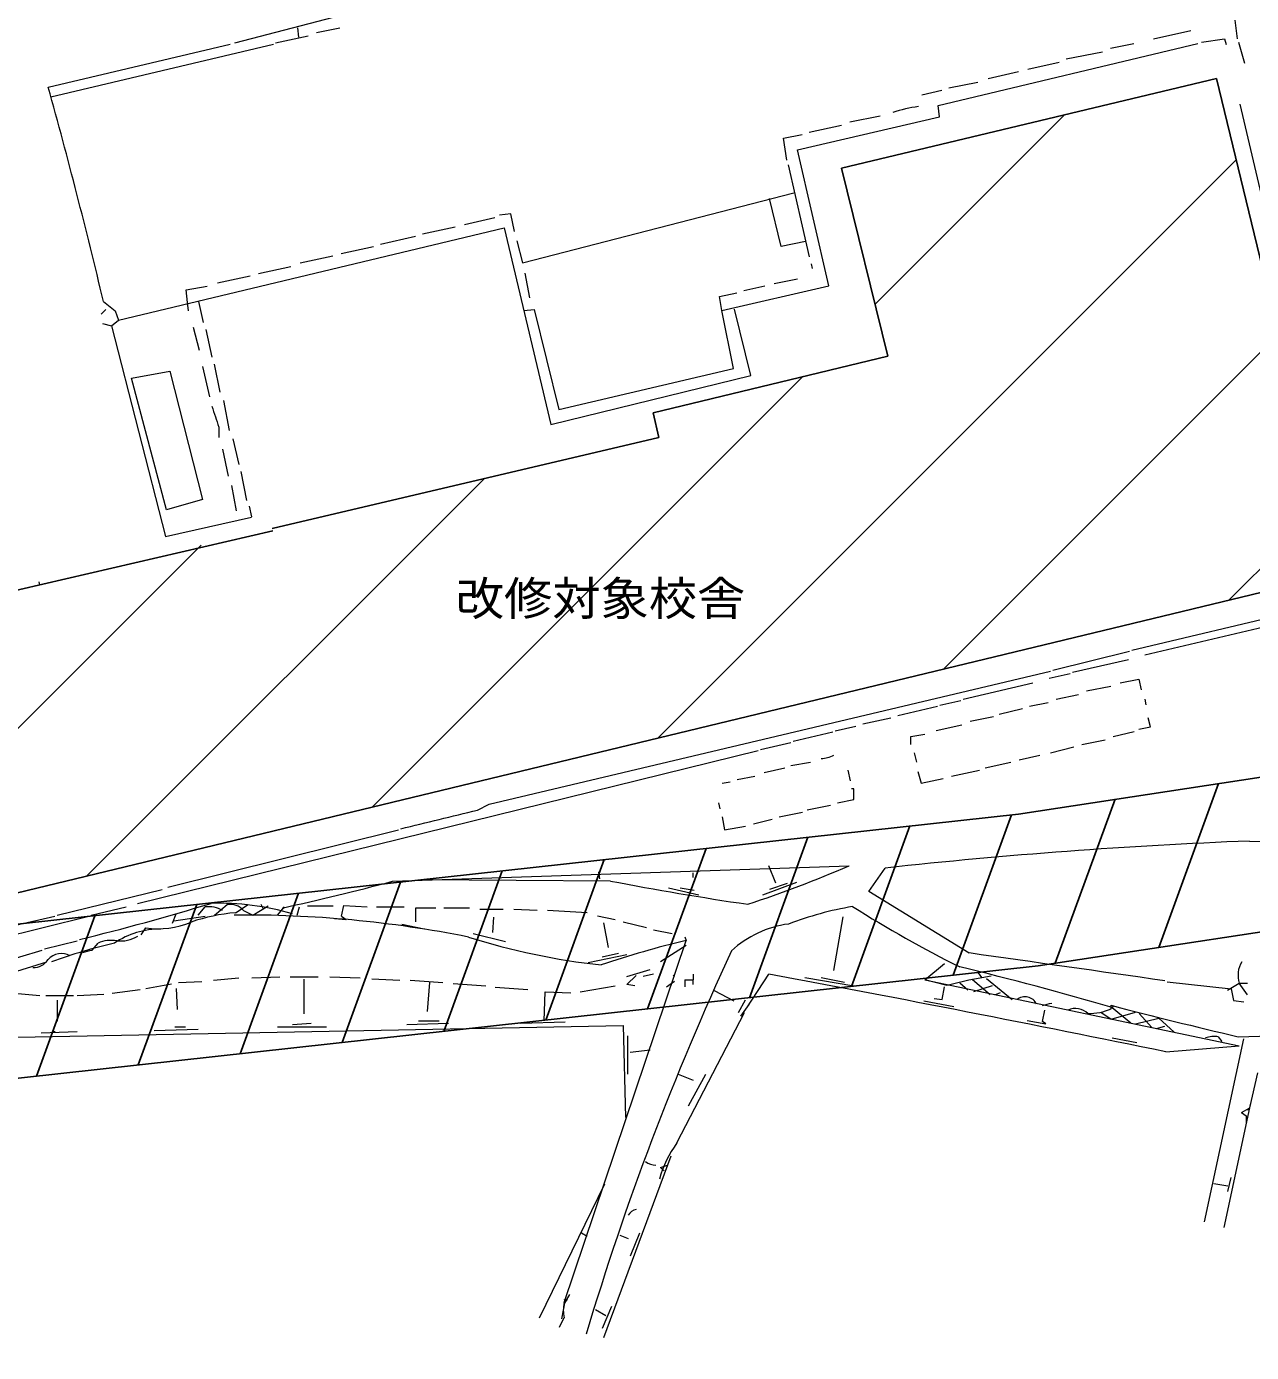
# Model space of a CAD drawing. Units: millimetres, scale not verified. Extents: x -138500 to 298458, y -156265 to 95200.
# Drawn here: x -44253 to -4257, y -50771 to -7477 of the extents above; entities that cross this region are included whole.
import ezdxf
from ezdxf.enums import TextEntityAlignment as Align

# ---------------------------------------------------------------- set-up
doc = ezdxf.new("R2010")
doc.units = ezdxf.units.MM
doc.header["$LTSCALE"] = 500
for name, color, linetype, lineweight in [('0-5_中線１', 2, 'Continuous', 25), ('0-6_中線２', 6, 'Continuous', 25), ('0-8_極細点線', 4, 'Continuous', 9), ('0-E_ﾊｯﾁﾝｸﾞ', 7, 'Continuous', 18)]:
    doc.layers.add(name, color=color, linetype=linetype, lineweight=lineweight)
doc.styles.add('ＭＳ ゴシック', font='')
doc.styles.get('ＭＳ ゴシック').set_extended_font_data('MS Gothic')

msp = doc.modelspace()

# ---------------------------------------------------------------- linework, layer by layer
at = {"layer": '0-5_中線１'}
for p, q in [((-17638.9, -12105.7), (-5398.8, -9170.6)), ((-5398.8, -9170.6), (-3721.6, -16088.9)), ((-16129.3, -18243.5), (-17638.9, -12105.7)), ((-23792.8, -20093.5), (-16129.3, -18243.5)), ((-23792.8, -20093.5), (-23602.3, -20891.8)), ((-36228.2, -23863.6), (-23602.3, -20891.8)), ((-36208.6, -23946.8), (-47486.5, -26556.9)), ((-2156.9, -25516.5), (-57603.6, -38921))]:
    msp.add_line(p, q, dxfattribs=at)
at = {"layer": '0-6_中線２'}
for p, q in [((-7281.9, -37549.7), (-5333.2, -32195.6)), ((-10661.6, -38064), (-8712.9, -32709.9)), ((-13996.3, -38454.6), (-12089.1, -33214.4)), ((-17322.1, -38820.7), (-15414.9, -33580.5)), ((-20647.9, -39186.9), (-18740.7, -33946.7)), ((-23973.7, -39553.1), (-22066.5, -34312.9)), ((-30625.3, -40285.4), (-28718.1, -35045.2)), ((-27299.5, -39919.2), (-25392.3, -34679)), ((-33951.1, -40651.5), (-32043.9, -35411.3)), ((-37276.9, -41017.7), (-35369.7, -35777.5)), ((-40602.8, -41383.8), (-38695.5, -36143.6)), ((-43928.6, -41750), (-42021.3, -36509.8))]:
    msp.add_line(p, q, dxfattribs=at)
for points in [[(-58267, -43978.6), (-50305.3, -37421.8), (-11868, -33190.1), (22755.7, -27921.2), (41572.9, -31233.1), (67032.5, -19001.9)], [(-72162.1, -36819.2), (-58649.3, -50770.7), (-48277, -42228.7), (-11218, -38148.7), (22696.9, -32987.7), (42289.2, -36436), (69197.7, -23508.8)]]:
    msp.add_lwpolyline(points, dxfattribs=at)
at = {"layer": '0-8_極細点線'}
for p, q in [((-4715.3, -7877.5), (-4791.7, -7269.2)), ((-36118.5, -8011.4), (-35054.1, -7782.6)), ((-35358.3, -7820.8), (-35396.5, -7516.7)), ((-34788.1, -7668.4), (-34027.8, -7515.9)), ((-7452.5, -7879.2), (-6236.2, -7612.3)), ((-43544.1, -9456.6), (-37601.2, -8050.4)), ((-43455.5, -9776.8), (-36194.5, -8049.5)), ((-8859.1, -8184.3), (-8098.8, -8031.7)), ((-4677.2, -7991.5), (-4486.7, -8675.7)), ((-11558, -8870.3), (-10531.6, -8641.5)), ((-10303.6, -8527.3), (-9125.2, -8298.5)), ((-12850.4, -9175.3), (-11862.1, -8946.5)), ((-14142.8, -9480.2), (-13192.5, -9289.5)), ((-15017.1, -9708.9), (-14370.9, -9556.4)), ((-19084, -11498.3), (-14446.3, -10430.9)), ((-18704.1, -10927.8), (-17639.8, -10699)), ((-17373.7, -10584.8), (-16385.4, -10394.1)), ((-18054.7, -15945.8), (-19084, -11498.3)), ((-19387.8, -11992.8), (-18701.6, -14995.8)), ((-28054, -15191.8), (-19197.1, -12905.1)), ((-19614.3, -14654.3), (-19995.4, -13095.7)), ((-29955.7, -13938.4), (-28967.4, -13709.7)), ((-31324.2, -14243.5), (-30259.8, -14014.6)), ((-33985.1, -14891.4), (-32920.7, -14662.7)), ((-32692.7, -14586.5), (-31552.3, -14319.6)), ((-28244.6, -14469.6), (-28054, -15191.8)), ((-18815.9, -14501.6), (-19614.3, -14654.3)), ((-35315.6, -15196.4), (-34251.2, -14967.6)), ((-36684, -15539.5), (-35619.6, -15310.7)), ((-27977.8, -15533.9), (-27825.2, -16332.3)), ((-18587.3, -15375.9), (-18625.4, -15223.9)), ((-39040.9, -16073.2), (-38356.6, -15958.7)), ((-38014.5, -15844.4), (-36950.1, -15615.7)), ((-21551.9, -16746.5), (-18054.7, -15945.8)), ((-20829.9, -16099.7), (-20145.7, -15947.2)), ((-19841.6, -15870.9), (-19081.3, -15718.4)), ((-39002.5, -16491.4), (-39040.9, -16073.2)), ((-41815.6, -16873.4), (-41663.7, -16721.2)), ((-41739.9, -16455.1), (-41359.6, -16759)), ((-41359.6, -16759), (-41245.3, -17063.1)), ((-38964.4, -16757.5), (-39002.5, -16491.4)), ((-38469.9, -17137.3), (-38622.4, -16453.1)), ((-28015, -16750.6), (-27672.9, -16712.3)), ((-27672.9, -16712.3), (-26872.4, -19981.4)), ((-21170.5, -18647.1), (-21551.9, -16746.5)), ((-41473.2, -17253.3), (-39720.1, -24133.6)), ((-38811.9, -17289.7), (-38621.4, -18049.9)), ((-38393.6, -17365.5), (-38203.1, -18277.7)), ((-38506.9, -18582.1), (-38278.2, -19570.4)), ((-38126.8, -18505.8), (-37936.1, -19418.2)), ((-26872.4, -19981.4), (-21170.5, -18647.1)), ((-37822, -19684.2), (-37631.3, -20672.5)), ((-37973.5, -20558.7), (-37973.3, -20900.9)), ((-37517, -20938.6), (-37326.4, -21774.9)), ((-37858.9, -21281), (-37668.3, -22155.3)), ((-37059.5, -22953.3), (-37250.2, -22003)), ((-37401.4, -23295.7), (-37554, -22459.4)), ((-36983.3, -23143.4), (-36907, -23485.5)), ((-39720.1, -24133.6), (-36904, -23498.9)), ((-43855, -25613.8), (-43830.7, -25710.8)), ((-7744.1, -27991.2), (-3030.3, -26885.7)), ((-10747.1, -28487.3), (-8238.3, -27877.5)), ((-29145.3, -32871.2), (-10823.2, -28525.4)), ((-10100.9, -28563), (-8276.2, -28143.6)), ((-13674, -29439.7), (-11393.2, -28906)), ((-10861.1, -28753.5), (-10176.8, -28601)), ((-10632.5, -29437.7), (-9910.3, -29285.2)), ((-9644.2, -29171), (-8845.9, -29018.4)), ((-7743.1, -29435.9), (-7705, -29626)), ((-15802.7, -29973.3), (-14510.3, -29668.3)), ((-14434.2, -29630.2), (-13750, -29477.8)), ((-12495.1, -29933.2), (-11734.8, -29742.6)), ((-11506.8, -29666.4), (-10898.5, -29552)), ((-16943.1, -30240.2), (-16030.7, -30049.5)), ((-14547.8, -30466.7), (-13711.5, -30276.2)), ((-13445.4, -30161.9), (-12685.1, -30009.4)), ((-7552.5, -30348.2), (-7628.7, -30044.1)), ((-19223.8, -30811.9), (-17931.4, -30506.9)), ((-17855.4, -30468.8), (-17171.1, -30316.3)), ((-8768.9, -30653.2), (-8084.6, -30500.6)), ((-7932.6, -30424.5), (-7552.5, -30348.2)), ((-40624.9, -36110), (-20364.2, -31116.7)), ((-20288.1, -31078.7), (-19299.8, -30849.9)), ((-10821.5, -31186.7), (-10061.2, -30996.2)), ((-9795.2, -30919.9), (-9034.9, -30767.4)), ((-19299.3, -31610.3), (-18653.1, -31495.9)), ((-15269.7, -31189.5), (-15193.4, -31493.6)), ((-12950.2, -31682.3), (-12113.9, -31491.7)), ((-11847.9, -31415.5), (-11163.6, -31263)), ((-21047.9, -32067.6), (-20477.7, -31953.2)), ((-20173.6, -31839), (-19489.5, -31686.5)), ((-17436.4, -31761.2), (-17360.1, -32103.3)), ((-15155.2, -31797.8), (-15040.9, -32177.9)), ((-15040.9, -32177.9), (-14318.7, -32025.4)), ((-14052.6, -31949.1), (-13140.3, -31758.5)), ((-21542.1, -32182), (-21276, -32143.8)), ((-17245.9, -32369.4), (-17321.9, -32369.4)), ((-29525.4, -33061.5), (-29145.3, -32871.2)), ((-21655.7, -32828.4), (-21617.6, -33018.4)), ((-18766.1, -33054.7), (-18005.9, -32902.1)), ((-17777.9, -32826), (-17245.7, -32711.5)), ((-21541.4, -33284.5), (-21465.1, -33702.7)), ((-19678.5, -33283.4), (-18918.2, -33130.8)), ((-39636.8, -35577.1), (-32110.3, -33709.4)), ((-21465.1, -33702.7), (-20780.8, -33588.2)), ((-20514.7, -33512), (-19906.6, -33359.5)), ((-32299.4, -35382.3), (-17396.4, -34878.7)), ((-19791.2, -35450.5), (-20019.7, -34880.3)), ((-16749.5, -35714.7), (-16217.7, -34954)), ((-25189.9, -35377.9), (-31348.9, -35343.7)), ((-25532, -35302.1), (-25570.2, -35074)), ((-22490.6, -35262.1), (-22490.7, -35110)), ((-20209.2, -35830.9), (-19106.8, -35412)), ((-19981.1, -35640.7), (-19411, -35450.3)), ((-43248, -36491.8), (-39826.8, -35653.3)), ((-23288.8, -35604.8), (-22300.2, -35832.2)), ((-22908.6, -35604.5), (-22452.3, -35680.3)), ((-13478.7, -37727.6), (-16749.5, -35714.7)), ((-42145.4, -36491.1), (-41005, -36224.3)), ((-38647.7, -36488.9), (-38419.8, -36222.7)), ((-38115.5, -36488.6), (-37697.5, -36146.2)), ((-37431.2, -36412.1), (-37013.2, -36145.7)), ((-37165.1, -36335.9), (-36860.8, -36487.8)), ((-36860.8, -36487.8), (-36366.8, -36183.3)), ((-36518.8, -36297.5), (-36594.9, -36145.5)), ((-36062.4, -36487.3), (-35834.6, -36221)), ((-35416.1, -36486.9), (-35340.3, -36220.7)), ((-35074.1, -36182.5), (-34237.7, -36182)), ((-33971.4, -36524), (-33895.6, -36181.8)), ((-33895.6, -36181.8), (-33135.2, -36219.3)), ((-32831.1, -36219.1), (-31918.6, -36218.5)), ((-31538.3, -36256.3), (-30892, -36255.9)), ((-31538.1, -36712.5), (-31538.3, -36256.3)), ((-30625.9, -36255.7), (-29789.5, -36255.2)), ((-29447.4, -36293), (-28687, -36292.5)), ((-28344.8, -36292.3), (-27584.4, -36329.8)), ((-27242.2, -36329.7), (-25949.6, -36404.8)), ((-49481.9, -38320.7), (-42221.4, -36529.2)), ((-44996.6, -36911.1), (-43324, -36529.9)), ((-39483.9, -36755.6), (-39370.1, -36451.4)), ((-39446, -36679.5), (-38419.6, -36526.8)), ((-34199.5, -36600.1), (-33819.3, -36637.9)), ((-33971.4, -36524), (-33819.3, -36637.9)), ((-31994.3, -36788.9), (-31271.8, -36940.5)), ((-29028.6, -37053.2), (-28990.9, -36558.8)), ((-25607.4, -36518.7), (-25037, -36632.4)), ((-25417.1, -36746.7), (-25264.5, -37545)), ((-24770.8, -36708.3), (-24010.4, -36897.8)), ((-17888.5, -38300.7), (-17585.3, -36551.7)), ((-40510.2, -37136.4), (-40358.3, -36908.2)), ((-29675, -37091.5), (-28610.2, -37357)), ((-23782.2, -36973.8), (-23173.8, -37087.4)), ((-22755.5, -37201.2), (-22717.4, -37315.2)), ((-49405.2, -39309.1), (-43741.5, -37632.7)), ((-43665.4, -37594.6), (-42601.1, -37327.8)), ((-42106.7, -37631.7), (-41916.7, -37403.4)), ((-26701.8, -49141.5), (-22717.4, -37315.2)), ((-23553.4, -38000.1), (-22717.4, -37467.3)), ((-45527.7, -38622.3), (-43589.2, -38012.8)), ((-25910.5, -38039.6), (-24656.1, -37772.7)), ((-25454.4, -37849.3), (-24922.3, -37734.9)), ((-14922.8, -38602.9), (-14276.8, -38070.3)), ((-36897.5, -38540.9), (-35985.1, -38502.2)), ((-35643, -38502), (-34730.5, -38501.4)), ((-34350.4, -38501.2), (-33361.8, -38538.6)), ((-24655.7, -38495), (-23895.4, -38266.4)), ((-24655.4, -38761.2), (-24351.5, -38456.8)), ((-23781.2, -38418.5), (-24123.4, -38494.7)), ((-23134.9, -38456.1), (-23096.8, -38494.1)), ((-22488.6, -38417.6), (-22488.4, -38607.7)), ((-20739, -39519.1), (-20017.4, -38416.1)), ((-18838.7, -38529.4), (-17241.9, -38794.5)), ((-18306.5, -38529), (-17546.1, -38680.6)), ((-13060, -38525.7), (-13174.1, -38373.7)), ((-41459.5, -39037.9), (-40547.1, -38923.3)), ((-40357.1, -38885.1), (-39520.7, -38732.5)), ((-39368.5, -38884.6), (-39330.1, -39568.8)), ((-39292.6, -38694.4), (-38532.3, -38655.9)), ((-38152.1, -38617.6), (-37315.8, -38541.1)), ((-35186, -39718.3), (-35186.7, -38577.8)), ((-32981.6, -38576.3), (-32069.1, -38613.8)), ((-31727, -38613.6), (-30662.5, -38689)), ((-31156.1, -39639.7), (-31080.6, -38689.2)), ((-30320.2, -38726.7), (-29255.6, -38802.1)), ((-28951.5, -38839.9), (-27886.9, -38915.3)), ((-26176, -38990.2), (-25035.6, -38799.4)), ((-24389.3, -38799), (-24655.4, -38761.2)), ((-23362.7, -38836.4), (-23096.8, -38646.2)), ((-22754.6, -38607.9), (-22488.4, -38607.7)), ((-22754.6, -38607.9), (-22754.4, -38836)), ((-22488.4, -38759.8), (-22488.4, -38607.7)), ((-21803.9, -38949.5), (-21157.4, -39291.2)), ((-14922.8, -38602.9), (-4656.5, -40763.5)), ((-14200.3, -38792.6), (-14922.8, -38602.9)), ((-14352.1, -39248.9), (-14276.3, -38830.7)), ((-13515.9, -38944.2), (-13782.2, -38716.3)), ((-12793.5, -39095.9), (-13364, -38602)), ((-13325.8, -38982.2), (-12717.7, -38791.6)), ((-12907.9, -38563.7), (-12071, -39247.4)), ((-7014.9, -38674), (-4923.7, -38900.8)), ((-5037.8, -38938.9), (-4657.7, -38710.5)), ((-4923.7, -38900.8), (-4847.5, -39280.9)), ((-4657.7, -38710.5), (-4391.6, -38710.3)), ((-4391.4, -39090.5), (-4657.7, -38710.5)), ((-44653, -39040), (-43816.6, -39115.5)), ((-43626.5, -39115.4), (-42714, -39114.8)), ((-43245.8, -39951.5), (-43246.2, -39267.2)), ((-42600, -39114.7), (-41725.6, -39076.1)), ((-21005.1, -39671.3), (-20777.3, -39252.9)), ((-14960.3, -39287.3), (-13971.8, -39476.8)), ((-14618.2, -39211), (-14352.1, -39248.9)), ((-12641.4, -39095.7), (-12451.3, -39019.6)), ((-4847.5, -39280.9), (-4505.3, -39318.7)), ((-23017.3, -43930.7), (-20815, -39671.2)), ((-20929, -39785.3), (-20663, -39405)), ((-11082.1, -39969.2), (-11006.3, -39588.9)), ((-9181.3, -39663.8), (-8839.1, -39891.7)), ((-8839.2, -39549.5), (-8839.3, -39435.5)), ((-8839.3, -39511.5), (-8763.2, -39473.4)), ((-8839.1, -39891.7), (-8040.7, -39663.1)), ((-8801.3, -39511.5), (-8192.7, -40005.4)), ((-7508.2, -40157), (-7926.7, -39701)), ((-40090, -40253.7), (-38645.4, -40214.7)), ((-39405.7, -40139.2), (-39063.6, -40139)), ((-36060.1, -40137.1), (-34463.4, -40136)), ((-35565.9, -40060.7), (-34957.7, -40022.3)), ((-31840.1, -40058.4), (-30471.5, -40019.5)), ((-31460, -39944), (-30775.7, -39943.6)), ((-28114.4, -40018), (-26669.7, -39979.1)), ((-11576.3, -39931.5), (-10967.9, -40045.2)), ((-10967.9, -40045.2), (-11082.1, -39969.2)), ((-8040.5, -40043.3), (-7280.3, -39852.7)), ((-7356.1, -40194.9), (-7090, -40118.8)), ((-7280.3, -39852.7), (-6785.7, -40308.6)), ((-4694.7, -40459.4), (8269.4, -40071)), ((-43777.7, -40332.1), (-42599.3, -40293.3)), ((-43397.6, -40293.7), (-43321.6, -40293.7)), ((-24615.5, -41688.6), (-24616.3, -40434)), ((-8800.6, -40500), (-8002.2, -40651.6)), ((-5793.4, -46505), (-4504.5, -40535.3)), ((-5341, -40459.8), (-5226.8, -40611.8)), ((-24540, -40966.2), (-23893.7, -40889.7)), ((-7051.4, -40955.1), (-4656.5, -40763.5)), ((-22980.8, -41687.6), (-22486.4, -41877.3)), ((-22637.9, -42713.8), (-22068.3, -41687)), ((-4313, -42778.3), (-4047.6, -41637.5)), ((-5146.9, -46694.7), (-4275.1, -42626.2)), ((-4579, -42930.5), (-4313, -42778.3)), ((-4389, -42854.4), (-4313, -42778.3)), ((-25408.5, -50281.2), (-23207.2, -44349)), ((-23549.2, -44729.4), (-23321.1, -44653.2)), ((-23549.2, -44729.4), (-23435, -44843.4)), ((-27499.9, -49636.3), (-25373.7, -45262.8)), ((-5490, -45250.2), (-5033.6, -45326)), ((-5033.6, -45516.1), (-4919.8, -45059.8)), ((-26133, -46860.1), (-25942.8, -46974)), ((-24878.4, -46935.3), (-24612.2, -47049.2)), ((-24535.8, -47619.4), (-24232.1, -46858.9)), ((-26701.8, -49179.6), (-26512, -48875.3)), ((-26702, -49027.5), (-26664, -49103.5)), ((-26663.8, -49141.5), (-26587.9, -49027.4)), ((-25446.7, -49977.2), (-25143.1, -49254.5)), ((-25675.3, -49369), (-25333, -49558.9))]:
    msp.add_line(p, q, dxfattribs=at)
for points in [[(-37449.1, -8012.3), (-9206, -656.8), (-9472.9, 521.6), (-4759.4, 1741.1)], [(-8162.3, -27839.4), (-2840.6, -26581.4), (-2230.9, -28710.1), (20690.7, -22954.8), (18593.8, -13717.6), (16883.1, -13984.8), (15358.3, -7522.6)], [(-14446.3, -10430.9), (-14484.6, -10050.7), (-6007.8, -8030.4)], [(-5893.8, -7992.3), (-5133.4, -7877.8), (-5088.8, -8067.9)], [(-4632.3, -10015.1), (-3341.8, -15518.4), (5363.1, -13421.8), (5248.9, -13079.7)], [(-19426, -11840.7), (-19540.4, -11118.5), (-18932.2, -11004)], [(-28320.8, -14165.5), (-28435.2, -13595.3), (-28815.4, -13633.5)], [(-41245.3, -17063.1), (-28663, -14051.7), (-27138.2, -20475.8), (-20600, -18874.9), (-21133.7, -16708.2)], [(-21551.9, -16746.5), (-21628.1, -16290.3), (-21058, -16175.9)], [(-41777.4, -17177.5), (-41473.2, -17253.3), (-41245.3, -17063.1)], [(-8541.8, -28904.2), (-7933.6, -28789.7), (-7857.4, -29131.9)], [(-15383.9, -30923.5), (-15384.1, -30657.3), (-14927.8, -30581)], [(-27354, -39941.5), (-27316.6, -38991), (-26480.2, -39028.5)], [(-49062.2, -40563.5), (-24768.7, -40091.9), (-24690.7, -43095.3)], [(-4579, -42930.5), (-4426.9, -43044.4), (-4426.7, -43272.5)], [(-26777.6, -49673.8), (-26664, -49103.5), (-26587.9, -49027.4)]]:
    msp.add_lwpolyline(points, dxfattribs=at)
msp.add_lwpolyline([(-39571.4, -18734.8), (-38504.2, -22916.2), (-39682.6, -23259.1), (-40825.8, -18963.8)], close=True, dxfattribs=at)
for centre, radius, start, end in [((-230994.5, -61512.5), 194544.2, 13.39159, 15.52023), ((-14370.5, -15355), 5320.5, 98.21782, 107.4648), ((124849.2, 34219.2), 171790, 198.35373, 198.59433), ((-18363.3, -30368.6), 1014.3, 272.95041, 297.62686), ((-102802.3, -32585.4), 85556.8, 359.91553, 0.14467), ((-183068.7, 593132), 644743.3, 283.54773, 283.77718), ((-3517.6, -14047.3), 20040.7, 267.70963, 284.38103), ((2324.2, -204403.6), 170461.1, 92.23331, 96.24469), ((-33354.8, 2134.2), 40306.7, 288.29337, 293.32364), ((-52437.5, 39692.1), 77728.5, 282.27625, 285.01572), ((-5570.4, 67154.5), 104392.5, 259.16743, 261.66499), ((-63801, 48473.6), 88363.1, 283.93253, 286.82137), ((-38305.3, -37135.5), 920, 60.30183, 97.15137), ((-37966.9, -44626.9), 8522.5, 73.6525, 91.76689), ((-37602.1, -36720.2), 581.9, 41.32512, 99.43324), ((-15333.2, -47444.3), 11402.7, 99.8376, 110.74466), ((3597.7, -3301.6), 38972.4, 237.60576, 243.51512), ((-39960.9, -34143.1), 2793.5, 261.82092, 292.85884), ((-36909.5, -42454), 6064.4, 94.93472, 108.91827), ((-37113.1, -73754), 37267.5, 78.72543, 90.54732), ((-18916.9, -40167.4), 3417, 97.65561, 132.70717), ((-39881.3, -39645.4), 2699.6, 89.63403, 123.83702), ((-41175.8, -36310.9), 1024.8, 262.56439, 302.56566), ((-23157.4, -16207.8), 22031.6, 252.37877, 263.9166), ((-36420.8, -57876.7), 21066.7, 103.62779, 109.45393), ((-60140.7, 33675.4), 73552.2, 283.94867, 284.19287), ((-41478.6, -38431), 1117.1, 81.23843, 113.08971), ((62945, -76733.4), 92807.3, 155.0988, 163.36656), ((-14409.7, -71338.7), 35023.1, 103.72179, 108.44762), ((-44020.3, -37658.2), 545.5, 267.37059, 329.29723), ((-43116.9, -38340.4), 592.9, 60.93472, 137.08687), ((-236504.3, -1628860.4), 1606687.6, 81.79088, 82.02097), ((-3847.9, -38454.3), 849.4, 148.91383, 197.55881), ((-150412.9, -738673.1), 712294.2, 78.38895, 79.45172), ((-11005.4, -50346.7), 11987.7, 98.39613, 105.45708), ((-34986.3, -127755.2), 92046.8, 73.47253, 76.68184), ((-11656.4, -39581.8), 425.2, 25.46092, 128.13184), ((-29630.5, 35225.8), 76932.2, 283.95131, 284.18483), ((-10010.5, -40144.8), 604, 47.1208, 112.93311), ((-9543.5, -38010.1), 1692.9, 268.10501, 294.58549), ((33431.7, 122779.6), 167632.2, 255.39432, 256.85356), ((-5454.3, -41525), 1071.3, 83.9268, 106.53085), ((-20091.3, -46071.3), 3625.5, 143.81137, 164.61723), ((-23663.6, -43968.6), 685.9, 236.35986, 266.84735), ((-24194.2, -46592.7), 517.2, 107.14272, 144.00969), ((-25468.5, -49387.9), 1257.7, 168.70288, 191.36661), ((-87153.3, -19647.6), 67481.1, 333.32669, 333.61545)]:
    msp.add_arc(centre, radius, start, end, dxfattribs=at)
at = {"layer": '0-E_ﾊｯﾁﾝｸﾞ'}
for p, q in [((-16546.7, -16546.7), (-10360.3, -10360.3)), ((-23638.7, -30709.8), (-4755, -11826.1)), ((-4987.6, -26200.8), (7727.7, -13485.5)), ((-14313.2, -28455.3), (-1424.4, -15566.5)), ((-32964.3, -32964.3), (-18916.3, -18916.3)), ((-42289.9, -35218.8), (-29305.2, -22234.1)), ((-51615.4, -37473.3), (-38552.9, -24410.8))]:
    msp.add_line(p, q, dxfattribs=at)

# ---------------------------------------------------------------- texts
at = {"layer": '0-8_極細点線', "color": 2, "style": 'ＭＳ ゴシック', "width": 1.05}
msp.add_text('改修対象校舎', height=1100, dxfattribs=at).set_placement((-30238.5, -27031.2), align=Align.BOTTOM_LEFT)

doc.saveas('drawing.dxf')
